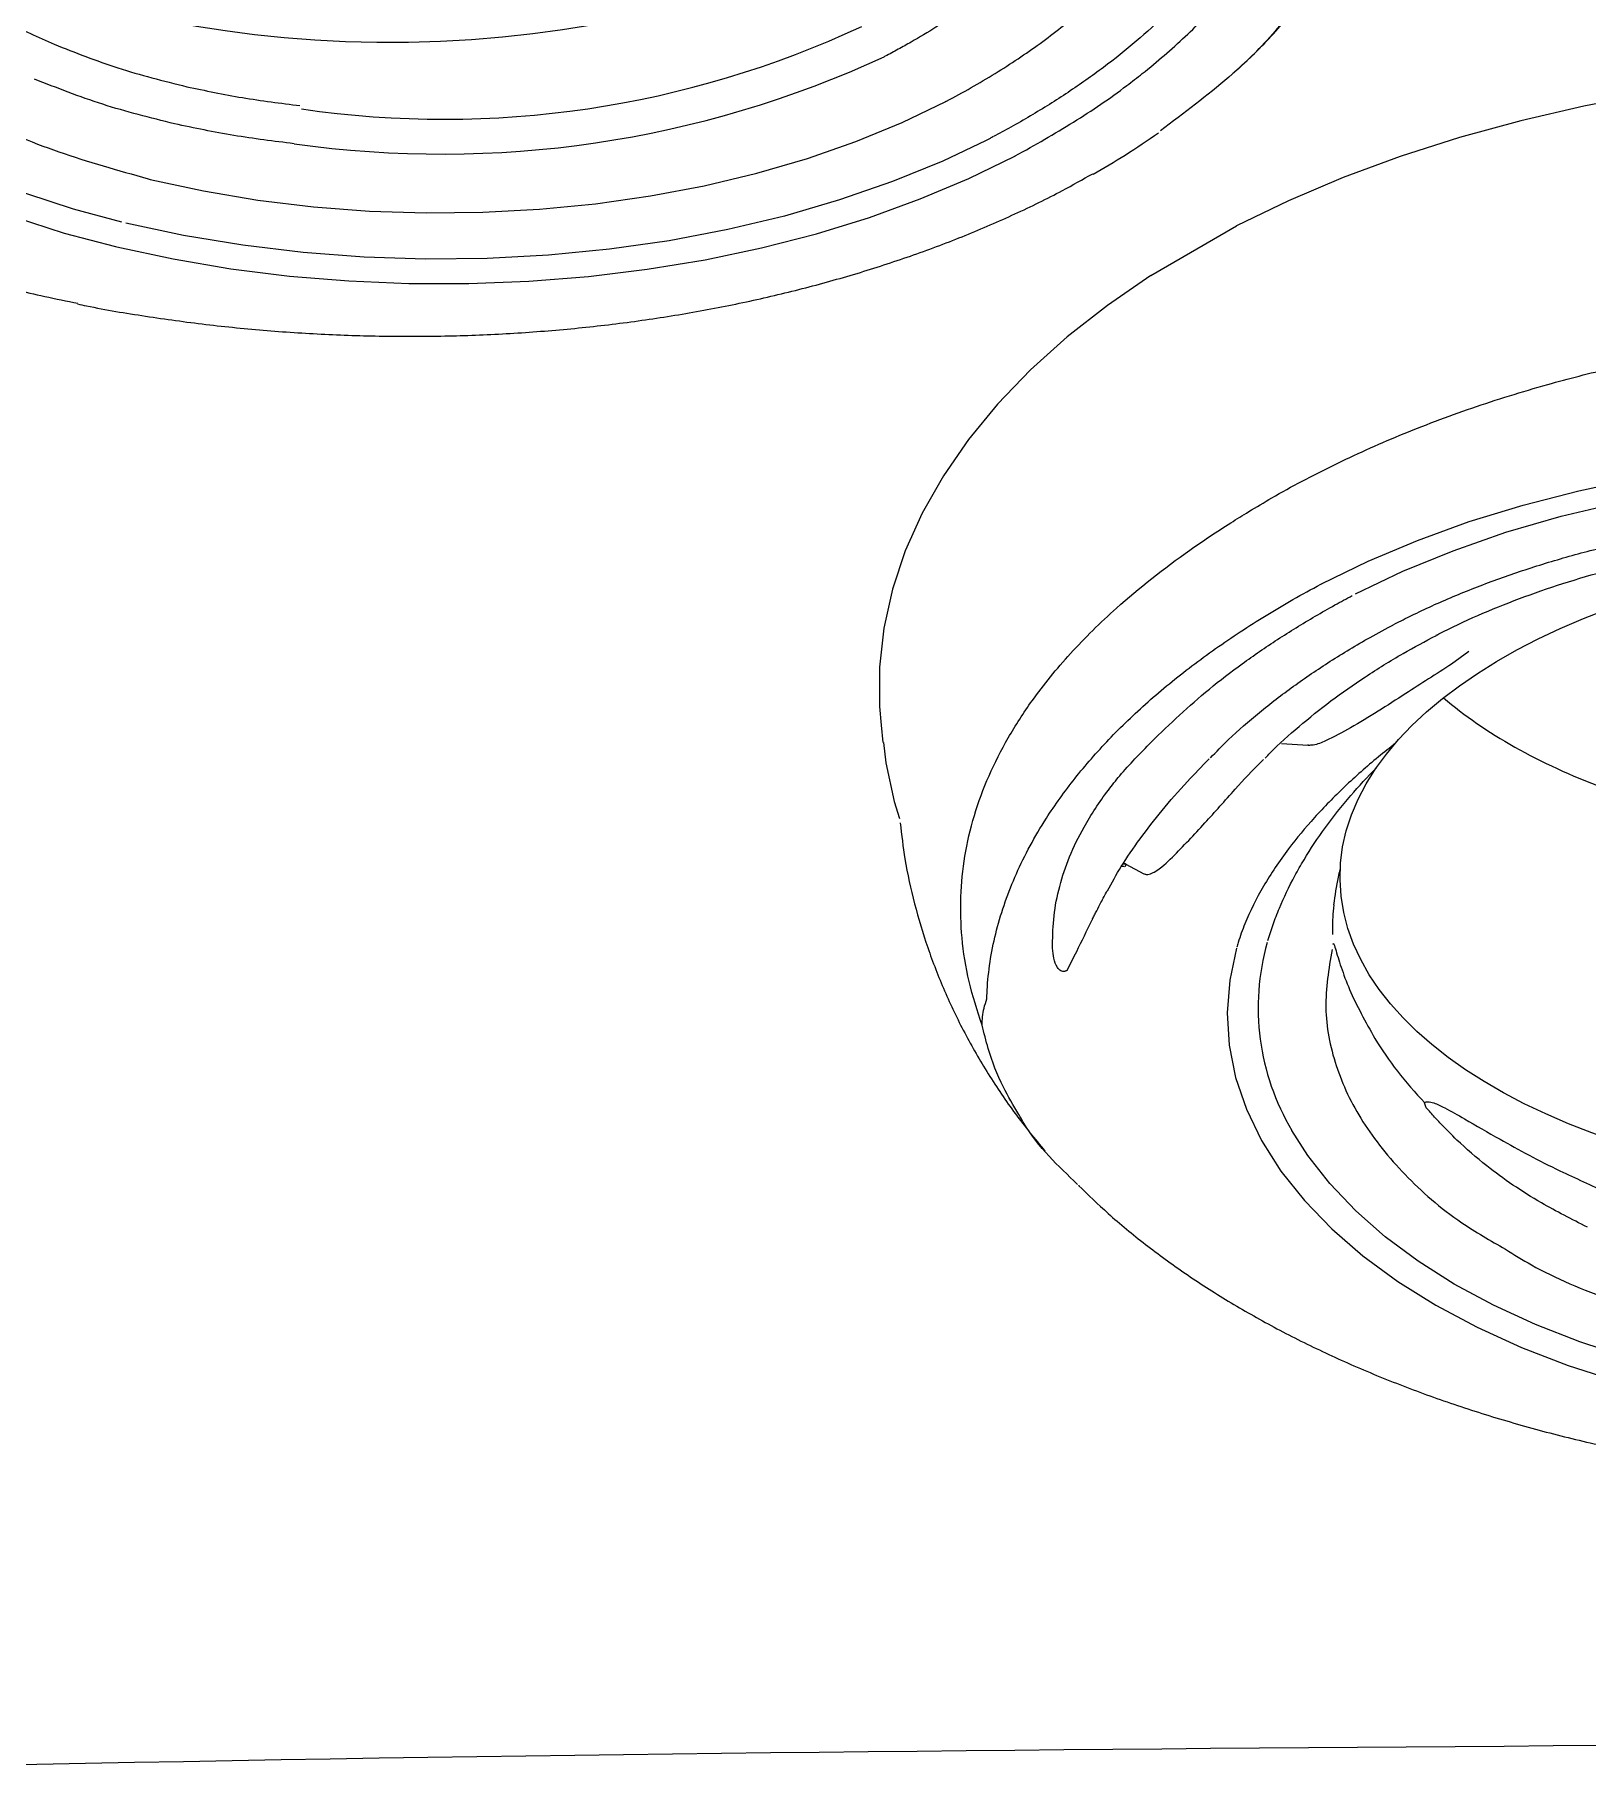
# Model space of a CAD drawing. Extents: x 403 to 503, y 484 to 637.
# Drawn here: x 448.689 to 452.316, y 574.438 to 578.482 of the extents above; entities that cross this region are included whole.
import ezdxf

# ---------------------------------------------------------------- set-up
doc = ezdxf.new("R2010")
doc.units = 0
doc.header["$MEASUREMENT"] = 0
doc.linetypes.add('SLD-Solid', pattern=[0])
doc.layers.add('1', color=4, linetype='Continuous')
doc.layers.add('DIM', color=3, linetype='Continuous')

# ---------------------------------------------------------------- blocks, each defined once
blk = doc.blocks.new('DIRECTIONAL JET1')
at = {"layer": '1', "color": 3, "linetype": 'SLD-Solid', "lineweight": 15}
for p, q in [((-1.1972, 0.0861), (-1.1958, 0.0869)), ((-1.1209, 0.0482), (-1.1615, 0.0186)), ((-2.4938, -0.1237), (-2.4894, -0.1644)), ((-1.4963, -0.1713), (-1.5588, -0.1672)), ((-1.9218, -0.4497), (-1.9249, -0.4553)), ((-1.8792, -0.4719), (-1.9218, -0.4497)), ((-1.221, -1.0183), (-1.2244, -1.0062)), ((-2.032, -1.1988), (-2.0318, -1.1998))]:
    blk.add_line(p, q, dxfattribs=at)
at = {"layer": '1', "color": 3, "linetype": 'SLD-Solid', "lineweight": 15, "flags": 128}
for points in [[(1.6656, 1.0425), (1.5441, 1.1012), (1.4165, 1.1554), (1.2832, 1.2047), (1.1448, 1.2491), (1.0017, 1.2884), (0.8547, 1.3223), (0.7042, 1.3508), (0.5509, 1.3737), (0.3953, 1.391), (0.2382, 1.4025), (0.0802, 1.4083), (-0.0782, 1.4083), (-0.2362, 1.4025), (-0.3933, 1.3909), (-0.5488, 1.3736), (-0.7022, 1.3507), (-0.8526, 1.3222), (-0.9997, 1.2882), (-1.1428, 1.249), (-1.2812, 1.2046), (-1.4145, 1.1552), (-1.5421, 1.1011), (-1.6636, 1.0423)], [(-1.8637, 0.9268), (-1.9654, 0.8567), (-2.0591, 0.783), (-2.1447, 0.706), (-2.2216, 0.6261), (-2.2895, 0.5435), (-2.3483, 0.4586), (-2.3977, 0.3717), (-2.4374, 0.2831), (-2.4673, 0.1934), (-2.4873, 0.1026), (-2.4974, 0.0114), (-2.4974, -0.0801), (-2.4938, -0.1237)], [(-1.4652, 0.2062), (-1.3561, 0.2593), (-1.2409, 0.3078), (-1.1201, 0.3516), (-0.9942, 0.3903), (-0.864, 0.4238), (-0.73, 0.452), (-0.5929, 0.4746), (-0.4534, 0.4917), (-0.3121, 0.503), (-0.1698, 0.5086), (-0.0272, 0.5084), (0.115, 0.5025), (0.2561, 0.4907), (0.3955, 0.4733), (0.5324, 0.4503), (0.6662, 0.4218)], [(-1.3859, 0.1826), (-1.275, 0.2356), (-1.1577, 0.2837), (-1.0344, 0.3266), (-0.9059, 0.364), (-0.7729, 0.3958), (-0.6362, 0.4217), (-0.4966, 0.4417), (-0.3547, 0.4557), (-0.2114, 0.4634), (-0.0675, 0.465), (0.0761, 0.4603), (0.2188, 0.4495), (0.3597, 0.4326), (0.498, 0.4096), (0.6329, 0.3807)], [(-2.4882, -0.1643), (-2.483, -0.2119), (-2.463, -0.3024), (-2.4509, -0.3424)], [(-1.6637, -0.6448), (-1.6797, -0.7201), (-1.6854, -0.7958), (-1.6808, -0.8716), (-1.6658, -0.947), (-1.6406, -1.0214), (-1.6053, -1.0945), (-1.5601, -1.1657), (-1.5053, -1.2347), (-1.4413, -1.3009), (-1.3684, -1.364), (-1.2872, -1.4236), (-1.198, -1.4793), (-1.1016, -1.5308), (-0.9984, -1.5777), (-0.8891, -1.6198), (-0.7744, -1.6567), (-0.655, -1.6884)], [(-0.6396, -1.6314), (-0.7531, -1.6007), (-0.862, -1.5649), (-0.9658, -1.5243), (-1.0637, -1.4791), (-1.1552, -1.4296), (-1.2396, -1.3762), (-1.3165, -1.319), (-1.3853, -1.2585), (-1.4457, -1.1951), (-1.4973, -1.1292), (-1.5343, -1.071)]]:
    blk.add_lwpolyline(points, dxfattribs=at)
at = {"layer": '1', "color": 3, "linetype": 'SLD-Solid', "lineweight": 15}
for centre, radius, start, end in [((-1.5127, -0.1738), 0.0167, 8.8966, 15.6387), ((-1.9299, -0.4655), 0.0114, 64.2074, 105.6493), ((-1.9269, -0.4603), 0.0118, 64.5365, 101.0103), ((-1.9261, -0.4589), 0.0111, 63.939, 103.5501), ((-1.9059, -0.4609), 0.0195, 141.9529, 144.6559), ((-1.8666, -0.4818), 0.0161, 138.7628, 141.8992), ((-1.0544, -0.7846), 0.5588, 164.1371, 210.8307), ((-2.0613, -0.7003), 0.0047, 55.5764, 63.9577)]:
    blk.add_arc(centre, radius, start, end, dxfattribs=at)
at = {"layer": '1', "color": 3}
blk.add_ellipse((0.0177, -0.4617), major_axis=(-1.4397, -0.0234), ratio=0.520649, dxfattribs=at)
blk.add_ellipse((0.0536, 0.3408), major_axis=(-1.4397, -0.0234), ratio=0.520649, start_param=0.532853, end_param=0.921624, dxfattribs=at)
at = {"layer": '1', "color": 3, "linetype": 'SLD-Solid', "lineweight": 15}
for points, knots in [([(-1.6352, 0.3749), (-1.6173, 0.3857), (-1.5542, 0.4237), (-1.4384, 0.4848), (-1.2823, 0.5552), (-1.1152, 0.6183), (-0.9494, 0.67), (-0.7893, 0.7111), (-0.6358, 0.7434), (-0.478, 0.7696), (-0.3072, 0.7906), (-0.1247, 0.8046), (0.0704, 0.8101), (0.267, 0.8059), (0.4477, 0.7929), (0.6104, 0.7742), (0.7062, 0.7583), (0.7542, 0.7504)], [0, 0, 0, 0, 0.029367, 0.103767, 0.178168, 0.254729, 0.331291, 0.393306, 0.455321, 0.518568, 0.581815, 0.656275, 0.730735, 0.807359, 0.883982, 0.94187, 1, 1, 1, 1]), ([(-2.2579, -0.8246), (-2.269, -0.7907), (-2.2912, -0.7225), (-2.3065, -0.6224), (-2.3096, -0.5246), (-2.3, -0.4292), (-2.2779, -0.3349), (-2.2438, -0.2425), (-2.1985, -0.1529), (-2.1366, -0.0572), (-2.0538, 0.0447), (-1.9336, 0.1631), (-1.8054, 0.2642), (-1.6966, 0.337), (-1.6492, 0.3663), (-1.6352, 0.3749)], [0, 0, 0, 0, 0.075379, 0.151309, 0.223329, 0.29535, 0.369104, 0.442862, 0.514729, 0.586967, 0.682119, 0.778071, 0.907999, 0.972873, 1, 1, 1, 1]), ([(-1.2941, 0.1124), (-1.2811, 0.1191), (-1.2373, 0.1415), (-1.1586, 0.1769), (-1.0564, 0.2171), (-0.9493, 0.253), (-0.838, 0.2847), (-0.7229, 0.3118), (-0.6046, 0.3343), (-0.4839, 0.352), (-0.3612, 0.3649), (-0.2372, 0.3727), (-0.1125, 0.3756), (0.0123, 0.3735), (0.1364, 0.3663), (0.2594, 0.3542), (0.3805, 0.3372), (0.489, 0.3175), (0.5559, 0.3021), (0.5844, 0.2955)], [0, 0, 0, 0, 0.026275, 0.087966, 0.149698, 0.211464, 0.273267, 0.335105, 0.396973, 0.458867, 0.520782, 0.582712, 0.644652, 0.706595, 0.768535, 0.830464, 0.892377, 0.954267, 1, 1, 1, 1]), ([(-1.196, 0.0866), (-1.1833, 0.0931), (-1.141, 0.1145), (-1.065, 0.1482), (-0.9662, 0.1861), (-0.8627, 0.2199), (-0.7549, 0.2493), (-0.6436, 0.2741), (-0.5293, 0.2943), (-0.4127, 0.3097), (-0.2943, 0.3202), (-0.1749, 0.3257), (-0.0551, 0.3261), (0.0644, 0.3216), (0.1831, 0.3121), (0.3001, 0.2977), (0.4129, 0.2788), (0.4915, 0.2621), (0.532, 0.2524), (0.5377, 0.251)], [0, 0, 0, 0, 0.027554, 0.091746, 0.155986, 0.220267, 0.284591, 0.348954, 0.413352, 0.477778, 0.542227, 0.606691, 0.671163, 0.735636, 0.8001, 0.864548, 0.928972, 0.98997, 1, 1, 1, 1]), ([(-2.2467, -0.7631), (-2.2464, -0.7537), (-2.2443, -0.7005), (-2.2279, -0.6027), (-2.1818, -0.4707), (-2.1178, -0.3521), (-2.0429, -0.2477), (-1.9636, -0.1568), (-1.8722, -0.069), (-1.7698, 0.0152), (-1.6564, 0.0949), (-1.5543, 0.158), (-1.4887, 0.1935), (-1.4669, 0.2053)], [0, 0, 0, 0, 0.026712, 0.151413, 0.276447, 0.401159, 0.493498, 0.585836, 0.678075, 0.770318, 0.862284, 0.954116, 1, 1, 1, 1]), ([(-1.4669, 0.2053), (-1.4668, 0.2053), (-1.4666, 0.2055), (-1.4664, 0.2056), (-1.4662, 0.2057)], [0, 0, 0, 0, 0.154805, 1, 1, 1, 1]), ([(-1.4662, 0.2057), (-1.4662, 0.2057), (-1.4658, 0.2059), (-1.4655, 0.2061), (-1.4652, 0.2062)], [0, 0, 0, 0, 0.109067, 1, 1, 1, 1]), ([(-1.8627, -0.1633), (-1.8193, -0.1215), (-1.7542, -0.0586), (-1.6511, 0.0199), (-1.5687, 0.0767), (-1.4953, 0.122), (-1.4363, 0.1557), (-1.4071, 0.1714), (-1.3936, 0.1786)], [0, 0, 0, 0, 0.337008, 0.50583, 0.674678, 0.843513, 0.927915, 1, 1, 1, 1]), ([(-1.7247, -0.2006), (-1.7109, -0.1862), (-1.6759, -0.1499), (-1.6112, -0.0939), (-1.5321, -0.0327), (-1.4455, 0.0257), (-1.3665, 0.0738), (-1.314, 0.1015), (-1.2949, 0.1117)], [0, 0, 0, 0, 0.125672, 0.317663, 0.508626, 0.698715, 0.890112, 1, 1, 1, 1]), ([(-1.5968, -0.2013), (-1.5929, -0.1971), (-1.5693, -0.1717), (-1.5185, -0.1268), (-1.4449, -0.0673), (-1.3633, -0.0104), (-1.2812, 0.0409), (-1.2231, 0.0719), (-1.1969, 0.0859)], [0, 0, 0, 0, 0.039608, 0.239952, 0.439301, 0.636256, 0.836536, 1, 1, 1, 1]), ([(-1.1615, 0.0186), (-1.1974, -0.0045), (-1.2774, -0.056), (-1.3729, -0.1174), (-1.4443, -0.1561), (-1.4777, -0.1702), (-1.4925, -0.1711), (-1.4963, -0.1713)], [0, 0, 0, 0, 0.322327, 0.718503, 0.892265, 0.972127, 1, 1, 1, 1]), ([(-2.0934, -0.637), (-2.0929, -0.6145), (-2.0918, -0.5697), (-2.0783, -0.5007), (-2.0552, -0.4313), (-2.0185, -0.356), (-1.977, -0.2929), (-1.9246, -0.2264), (-1.8884, -0.1896), (-1.8629, -0.1635)], [0, 0, 0, 0, 0.144102, 0.288177, 0.431944, 0.575712, 0.757525, 0.828809, 1, 1, 1, 1]), ([(-1.2923, -0.1663), (-1.306, -0.1768), (-1.348, -0.2101), (-1.4126, -0.2677), (-1.4831, -0.3394), (-1.5473, -0.4169), (-1.6031, -0.5), (-1.6358, -0.5661), (-1.6527, -0.6101), (-1.6587, -0.6284), (-1.6622, -0.6394), (-1.6632, -0.643), (-1.6632, -0.643)], [0.1589519, 0.1589519, 0.1589519, 0.1589519, 0.2189082, 0.346758, 0.4751575, 0.6035615, 0.754596, 0.905669, 0.9433962, 0.9811215, 0.9999977, 1, 1, 1, 1]), ([(-1.9654, -0.5108), (-1.955, -0.4921), (-1.933, -0.4524), (-1.89, -0.3897), (-1.8383, -0.3232), (-1.7846, -0.261), (-1.7449, -0.2205), (-1.7278, -0.203)], [0, 0, 0, 0, 0.193412, 0.408503, 0.621237, 0.836748, 1, 1, 1, 1]), ([(-1.667, -0.2737), (-1.6668, -0.2736), (-1.6481, -0.2518), (-1.6252, -0.2286), (-1.6014, -0.2051), (-1.6003, -0.204)], [0, 0, 0, 0, 0.006401, 0.954168, 1, 1, 1, 1]), ([(-1.5905, -0.6271), (-1.5905, -0.6271), (-1.5868, -0.6146), (-1.5787, -0.5895), (-1.5592, -0.5392), (-1.5351, -0.4886), (-1.4992, -0.4256), (-1.4575, -0.3628), (-1.4003, -0.291), (-1.358, -0.2448), (-1.3366, -0.2234)], [0, 0, 0, 0, 0.0000306, 0.0744962, 0.1489695, 0.2980039, 0.3724874, 0.5215575, 0.6706687, 0.804032, 0.804032, 0.804032, 0.804032]), ([(-1.8787, -0.4712), (-1.8779, -0.4716), (-1.877, -0.472), (-1.8751, -0.4725), (-1.8721, -0.4729), (-1.8647, -0.4717), (-1.842, -0.4602), (-1.8004, -0.42), (-1.7399, -0.3558), (-1.6906, -0.3003), (-1.6669, -0.2737)], [0, 0, 0, 0, 0.006241, 0.007227, 0.014587, 0.028589, 0.070449, 0.262258, 0.646421, 1, 1, 1, 1]), ([(-2.4492, -0.3522), (-2.4459, -0.3804), (-2.4385, -0.444), (-2.4167, -0.5415), (-2.386, -0.6444), (-2.3468, -0.7453), (-2.2996, -0.8438), (-2.2442, -0.9398), (-2.1819, -1.0324), (-2.1347, -1.0906), (-2.1112, -1.1194)], [0, 0, 0, 0, 0.1000144, 0.225756, 0.3519621, 0.4790519, 0.6074395, 0.7375219, 0.8696622, 1, 1, 1, 1]), ([(-1.4362, -0.5434), (-1.4332, -0.5219), (-1.4294, -0.4946), (-1.423, -0.467), (-1.4216, -0.4611)], [0, 0, 0, 0, 0.3572691, 0.4544643, 0.4544643, 0.4544643, 0.4544643]), ([(-2.001, -0.5789), (-2.0006, -0.5781), (-1.9995, -0.5757), (-1.9975, -0.5718), (-1.9943, -0.5655), (-1.9886, -0.5544), (-1.979, -0.5358), (-1.9706, -0.52), (-1.9656, -0.5107)], [0, 0, 0, 0, 0.035919, 0.106555, 0.177195, 0.318487, 0.601091, 1, 1, 1, 1]), ([(-1.4362, -0.5438), (-1.4373, -0.5536), (-1.4397, -0.5767), (-1.4397, -0.5996), (-1.4398, -0.6128)], [0, 0, 0, 0, 0.42371, 1, 1, 1, 1]), ([(-2.0592, -0.696), (-2.0518, -0.6816), (-2.0322, -0.6436), (-2.013, -0.6037), (-2.001, -0.5789)], [0, 0, 0, 0, 0.379141, 1, 1, 1, 1]), ([(-2.0586, -0.6964), (-2.0593, -0.6968), (-2.0609, -0.6977), (-2.0635, -0.6988), (-2.0666, -0.6995), (-2.0703, -0.6994), (-2.0769, -0.6969), (-2.0849, -0.6869), (-2.0913, -0.669), (-2.093, -0.6505), (-2.0933, -0.6397), (-2.0934, -0.637)], [0, 0, 0, 0, 0.01602, 0.035445, 0.054871, 0.08078, 0.12717, 0.274887, 0.583806, 0.893992, 1, 1, 1, 1]), ([(-1.4389, -0.6353), (-1.4389, -0.6353), (-1.4384, -0.6335), (-1.4363, -0.6333), (-1.4314, -0.6514), (-1.4202, -0.6881), (-1.3948, -0.7585), (-1.3622, -0.8171), (-1.3405, -0.8561)], [0, 0, 0, 0, 0.000257, 0.036334, 0.144253, 0.358235, 0.572789, 1, 1, 1, 1]), ([(-1.4407, -0.6484), (-1.4483, -0.6936), (-1.4633, -0.784), (-1.4366, -0.92), (-1.3749, -1.0519), (-1.2747, -1.1754), (-1.1614, -1.276), (-1.0707, -1.3281), (-1.0358, -1.3481)], [0, 0, 0, 0, 0.177735, 0.35547, 0.533205, 0.71094, 0.888675, 1, 1, 1, 1]), ([(-2.2579, -0.8246), (-2.2573, -0.8117), (-2.2564, -0.7922), (-2.2492, -0.7704), (-2.2467, -0.7631)], [0, 0, 0, 0, 0.664107, 1, 1, 1, 1]), ([(-2.1717, -1.0339), (-2.1844, -1.0126), (-2.2139, -0.9634), (-2.241, -0.8925), (-2.2533, -0.843), (-2.2579, -0.8246)], [0, 0, 0, 0, 0.32393, 0.749492, 1, 1, 1, 1]), ([(-1.3405, -0.8561), (-1.324, -0.8819), (-1.2907, -0.9336), (-1.2464, -0.9821), (-1.2241, -1.0064)], [0, 0, 0, 0, 0.4978509, 1, 1, 1, 1]), ([(-1.2241, -1.0059), (-1.2241, -1.0059), (-1.222, -1.0041), (-1.2152, -1.003), (-1.1998, -1.0072), (-1.1717, -1.0205), (-1.1218, -1.0491), (-1.0354, -1.0996), (-0.9245, -1.1593), (-0.8351, -1.1989), (-0.7977, -1.2156)], [0, 0, 0, 0, 0.0002, 0.025236, 0.067323, 0.141073, 0.266748, 0.470502, 0.778091, 1, 1, 1, 1]), ([(-2.0348, -1.1969), (-2.0576, -1.1753), (-2.1043, -1.1312), (-2.1489, -1.0753), (-2.1679, -1.0407), (-2.1717, -1.0339)], [0, 0, 0, 0, 0.434001, 0.888952, 1, 1, 1, 1]), ([(-0.8442, -1.2968), (-0.8806, -1.2784), (-0.9668, -1.2348), (-1.0677, -1.1652), (-1.1415, -1.1016), (-1.1816, -1.0609), (-1.203, -1.0375), (-1.2142, -1.0246), (-1.2191, -1.0196), (-1.2208, -1.0179)], [0, 0, 0, 0, 0.230758, 0.545346, 0.74943, 0.872578, 0.942678, 0.980397, 1, 1, 1, 1]), ([(-2.0325, -1.1993), (-2.0099, -1.2213), (-1.9611, -1.2688), (-1.8775, -1.3374), (-1.7839, -1.4058), (-1.6836, -1.4703), (-1.5768, -1.5311), (-1.4637, -1.588), (-1.3448, -1.6407), (-1.2204, -1.6891), (-1.0913, -1.7328), (-0.9577, -1.7715), (-0.8412, -1.801), (-0.7684, -1.8154), (-0.7424, -1.8206)], [0, 0, 0, 0, 0.074591, 0.161112, 0.246996, 0.333324, 0.42023, 0.507675, 0.595605, 0.683955, 0.772643, 0.861576, 0.950652, 1, 1, 1, 1]), ([(-1.0358, -1.3481), (-1.016, -1.3606), (-0.943, -1.4065), (-0.7901, -1.4703), (-0.6489, -1.5099), (-0.5783, -1.5297)], [0, 0, 0, 0, 0.157416, 0.578708, 1, 1, 1, 1])]:
    blk.add_open_spline(points, degree=3, knots=knots, dxfattribs=at)
at = {"layer": 'DIM'}
blk.add_line((-1.8637, 0.9268), (-1.6636, 1.0423), dxfattribs=at)
blk = doc.blocks.new('ROTARY JET1')
at = {"layer": '1', "color": 3, "linetype": 'SLD-Solid', "lineweight": 15}
for p, q in [((1.2844, -1.3495), (1.2859, -1.3487)), ((1.3879, -1.4354), (1.3784, -1.4403)), ((-0.5783, -1.5303), (-0.5759, -1.5309)), ((-0.5759, -1.5309), (-0.5737, -1.5315)), ((-0.655, -1.6884), (-0.6519, -1.6891))]:
    blk.add_line(p, q, dxfattribs=at)
at = {"layer": '1', "color": 3, "linetype": 'SLD-Solid', "lineweight": 15, "flags": 128}
for points in [[(-1.6637, -0.6448), (-1.6797, -0.7201), (-1.6854, -0.7958), (-1.6808, -0.8716), (-1.6658, -0.947), (-1.6406, -1.0214), (-1.6053, -1.0945), (-1.5601, -1.1657), (-1.5053, -1.2347), (-1.4413, -1.3009), (-1.3684, -1.364), (-1.2872, -1.4236), (-1.198, -1.4793), (-1.1016, -1.5308), (-0.9984, -1.5777), (-0.8891, -1.6198), (-0.7744, -1.6567), (-0.655, -1.6884)], [(-0.6396, -1.6314), (-0.7531, -1.6007), (-0.862, -1.5649), (-0.9658, -1.5243), (-1.0637, -1.4791), (-1.1552, -1.4296), (-1.2396, -1.3762), (-1.3165, -1.319), (-1.3853, -1.2585), (-1.4457, -1.1951), (-1.4973, -1.1292), (-1.5343, -1.071)], [(-0.5737, -1.5315), (-0.4495, -1.5582), (-0.3223, -1.5795), (-0.1926, -1.5952), (-0.0613, -1.6052), (0.071, -1.6096), (0.2034, -1.6082), (0.3354, -1.6011), (0.466, -1.5883), (0.5946, -1.5699), (0.7204, -1.546), (0.8428, -1.5167), (0.9611, -1.4822), (1.0745, -1.4427), (1.1825, -1.3983), (1.2844, -1.3495)], [(1.3784, -1.4403), (1.2771, -1.4884), (1.1597, -1.5365), (1.0364, -1.5793), (0.9079, -1.6168), (0.775, -1.6486), (0.6383, -1.6745), (0.4986, -1.6945), (0.3567, -1.7084), (0.2134, -1.7162), (0.0696, -1.7178), (-0.0741, -1.7131), (-0.2168, -1.7023), (-0.3577, -1.6853), (-0.4959, -1.6624), (-0.6309, -1.6335)], [(-0.6519, -1.6891), (-0.5202, -1.7172), (-0.3855, -1.7399), (-0.2484, -1.757), (-0.1095, -1.7685), (0.0305, -1.7744), (0.1708, -1.7746), (0.3108, -1.7691), (0.4498, -1.7579), (0.5871, -1.7412), (0.722, -1.7189), (0.8539, -1.6911), (0.9821, -1.6581), (1.1059, -1.62), (1.2248, -1.577), (1.3382, -1.5292), (1.4455, -1.477)]]:
    blk.add_lwpolyline(points, dxfattribs=at)
at = {"layer": '1', "color": 3, "linetype": 'SLD-Solid', "lineweight": 15}
for centre, radius, start, end in [((0.112, 0.9134), 2.3041, 261.7068, 295.0638), ((0.1071, 0.9886), 2.4608, 261.9443, 294.8263)]:
    blk.add_arc(centre, radius, start, end, dxfattribs=at)
at = {"layer": '1', "color": 3}
blk.add_ellipse((0.0177, -0.4617), major_axis=(-1.4397, -0.0234), ratio=0.520649, dxfattribs=at)
at = {"layer": '1', "color": 3, "linetype": 'SLD-Solid', "lineweight": 15}
for points, knots in [([(1.9548, -1.2834), (1.9579, -1.2807), (1.9936, -1.25), (2.0551, -1.1862), (2.1377, -1.0923), (2.2106, -0.9942), (2.2744, -0.8932), (2.3287, -0.7897), (2.3735, -0.6844), (2.4092, -0.5777), (2.4346, -0.47), (2.4485, -0.3946), (2.4512, -0.3553), (2.4515, -0.3522)], [0, 0, 0, 0, 0.011075, 0.128358, 0.243715, 0.356861, 0.467679, 0.576202, 0.682584, 0.787058, 0.889908, 0.99144, 1, 1, 1, 1]), ([(1.4466, -1.4765), (1.4926, -1.4506), (1.5844, -1.3988), (1.6807, -1.3329), (1.7671, -1.2658), (1.8454, -1.1983), (1.9343, -1.1069), (2.0111, -1.0113), (2.0849, -0.8974), (2.1473, -0.7638), (2.1913, -0.6105), (2.1964, -0.5052), (2.199, -0.4527)], [0, 0, 0, 0, 0.099686, 0.199319, 0.230421, 0.322801, 0.415179, 0.507539, 0.5999, 0.733139, 0.866784, 1, 1, 1, 1]), ([(-1.2241, -1.0059), (-1.2241, -1.0059), (-1.222, -1.0041), (-1.2152, -1.003), (-1.1998, -1.0072), (-1.1717, -1.0205), (-1.1218, -1.0491), (-1.0354, -1.0996), (-0.9245, -1.1593), (-0.8351, -1.1989), (-0.7977, -1.2156)], [0, 0, 0, 0, 0.0002, 0.025236, 0.067323, 0.141073, 0.266748, 0.470502, 0.778091, 1, 1, 1, 1]), ([(1.4987, -0.9913), (1.4806, -1.0084), (1.4329, -1.0534), (1.362, -1.1086), (1.2989, -1.1519), (1.2521, -1.1818), (1.2134, -1.205), (1.1733, -1.2273), (1.1531, -1.2383), (1.1427, -1.2436), (1.1427, -1.2436)], [0, 0, 0, 0, 0.182479, 0.479936, 0.628519, 0.702783, 0.8514, 0.925684, 0.999996, 1, 1, 1, 1]), ([(1.2859, -1.3487), (1.3053, -1.3382), (1.3441, -1.3172), (1.3998, -1.284), (1.4534, -1.2496), (1.5219, -1.202), (1.6016, -1.1393), (1.6713, -1.0751), (1.7082, -1.0358), (1.7192, -1.024)], [0, 0, 0, 0, 0.112765, 0.225721, 0.338638, 0.45164, 0.677601, 0.903593, 1, 1, 1, 1]), ([(1.8647, -1.0788), (1.8213, -1.1229), (1.7562, -1.189), (1.6532, -1.2702), (1.5707, -1.3285), (1.4973, -1.3744), (1.4384, -1.4084), (1.4091, -1.4241), (1.3957, -1.4314)], [0, 0, 0, 0, 0.337008, 0.50583, 0.674678, 0.843513, 0.927915, 1, 1, 1, 1]), ([(2.0702, -1.1637), (2.0646, -1.1708), (2.0293, -1.2155), (1.9386, -1.303), (1.8405, -1.3767), (1.7857, -1.4178)], [0, 0, 0, 0, 0.076495, 0.484239, 1, 1, 1, 1]), ([(-2.0325, -1.1993), (-2.0099, -1.2213), (-1.9611, -1.2688), (-1.8775, -1.3374), (-1.7839, -1.4058), (-1.6836, -1.4703), (-1.5768, -1.5311), (-1.4637, -1.588), (-1.3448, -1.6407), (-1.2204, -1.6891), (-1.0913, -1.7328), (-0.9577, -1.7715), (-0.8412, -1.801), (-0.7684, -1.8154), (-0.7424, -1.8206)], [0, 0, 0, 0, 0.074591, 0.161112, 0.246996, 0.333324, 0.42023, 0.507675, 0.595605, 0.683955, 0.772643, 0.861576, 0.950652, 1, 1, 1, 1]), ([(-0.7977, -1.2156), (-0.7489, -1.2349), (-0.6506, -1.274), (-0.5427, -1.301), (-0.4883, -1.3147)], [0, 0, 0, 0, 0.496249, 1, 1, 1, 1]), ([(1.1427, -1.2436), (1.1426, -1.2436), (1.1419, -1.244), (1.1411, -1.2444), (1.1403, -1.2448)], [0, 0, 0, 0, 0.029714, 1, 1, 1, 1]), ([(-0.5168, -1.4014), (-0.5735, -1.3873), (-0.6878, -1.3588), (-0.7918, -1.3175), (-0.8442, -1.2968)], [0, 0, 0, 0, 0.496228, 1, 1, 1, 1]), ([(-0.4883, -1.3147), (-0.4452, -1.3238), (-0.3588, -1.342), (-0.269, -1.3532), (-0.2239, -1.3588)], [0, 0, 0, 0, 0.497728, 1, 1, 1, 1]), ([(-1.0358, -1.3481), (-1.016, -1.3606), (-0.943, -1.4065), (-0.7901, -1.4703), (-0.6489, -1.5099), (-0.5783, -1.5297)], [0, 0, 0, 0, 0.157416, 0.578708, 1, 1, 1, 1]), ([(1.2843, -1.3488), (1.2843, -1.3488), (1.2837, -1.3491), (1.2831, -1.3495), (1.2825, -1.3498)], [0, 0, 0, 0, 0.00172, 1, 1, 1, 1]), ([(-0.2377, -1.4479), (-0.2849, -1.4421), (-0.3796, -1.4304), (-0.4709, -1.4111), (-0.5168, -1.4014)], [0, 0, 0, 0, 0.4977301, 1, 1, 1, 1]), ([(1.395, -1.4315), (1.3942, -1.432), (1.3929, -1.4326), (1.3906, -1.4339), (1.389, -1.4348), (1.3879, -1.4354)], [0, 0, 0, 0, 0.339988, 0.524939, 1, 1, 1, 1]), ([(1.6283, -1.5193), (1.6537, -1.5045), (1.707, -1.4735), (1.7555, -1.4398), (1.781, -1.4222)], [0, 0, 0, 0, 0.475493, 1, 1, 1, 1]), ([(1.4455, -1.477), (1.4458, -1.4769), (1.4462, -1.4767), (1.4465, -1.4765), (1.4466, -1.4764)], [0, 0, 0, 0, 0.8356, 1, 1, 1, 1]), ([(-0.7432, -1.8223), (-0.7364, -1.8237), (-0.6844, -1.835), (-0.5845, -1.8513), (-0.4438, -1.8709), (-0.3009, -1.8851), (-0.1568, -1.8944), (-0.0122, -1.8985), (0.1323, -1.8975), (0.2758, -1.8914), (0.4177, -1.8801), (0.5573, -1.8638), (0.694, -1.8424), (0.8275, -1.8162), (0.9581, -1.7851), (1.0858, -1.7491), (1.2102, -1.7083), (1.3308, -1.6628), (1.4466, -1.6125), (1.546, -1.5644), (1.604, -1.5312), (1.6274, -1.5179)], [0, 0, 0, 0, 0.008425, 0.064388, 0.120568, 0.17691, 0.233345, 0.289786, 0.346148, 0.402364, 0.458374, 0.514135, 0.569591, 0.624664, 0.679957, 0.735663, 0.791743, 0.848146, 0.904805, 0.961644, 1, 1, 1, 1])]:
    blk.add_open_spline(points, degree=3, knots=knots, dxfattribs=at)
blk = doc.blocks.new('GRANDEE')
at = {"layer": '1', "color": 2, "linetype": 'Continuous'}
blk.add_lwpolyline([(45.559, 73.7851), (45.6732, 73.7877), (45.7875, 73.7901), (45.9017, 73.7924), (46.0159, 73.7946), (46.1301, 73.7968), (46.2443, 73.7988), (46.3586, 73.8008), (46.4728, 73.8026), (46.587, 73.8044), (46.7012, 73.8061), (46.8155, 73.8078), (46.9297, 73.8094), (47.0439, 73.8109), (47.1582, 73.8123), (47.2724, 73.8137), (47.3867, 73.815), (47.5009, 73.8163), (47.6151, 73.8175), (47.7294, 73.8187), (47.8436, 73.8198), (47.9578, 73.8209), (48.0721, 73.822), (48.1863, 73.823), (48.3006, 73.824), (48.4148, 73.825), (48.5291, 73.8259), (48.6433, 73.8269), (48.7575, 73.8278), (48.8718, 73.8287), (48.986, 73.8295), (49.1003, 73.8304), (49.2145, 73.8313), (49.3288, 73.8321)], dxfattribs=at)
at = {"layer": 'DIM'}
for name, p in [('ROTARY JET1', (46.512, 79.0218)), ('DIRECTIONAL JET1', (50.139, 76.3394))]:
    blk.add_blockref(name, p, dxfattribs=at)

msp = doc.modelspace()

# ---------------------------------------------------------------- block references
at = {"layer": '1'}
msp.add_blockref('GRANDEE', (403.0209, 500.6528), dxfattribs=at)

doc.saveas('drawing.dxf')
